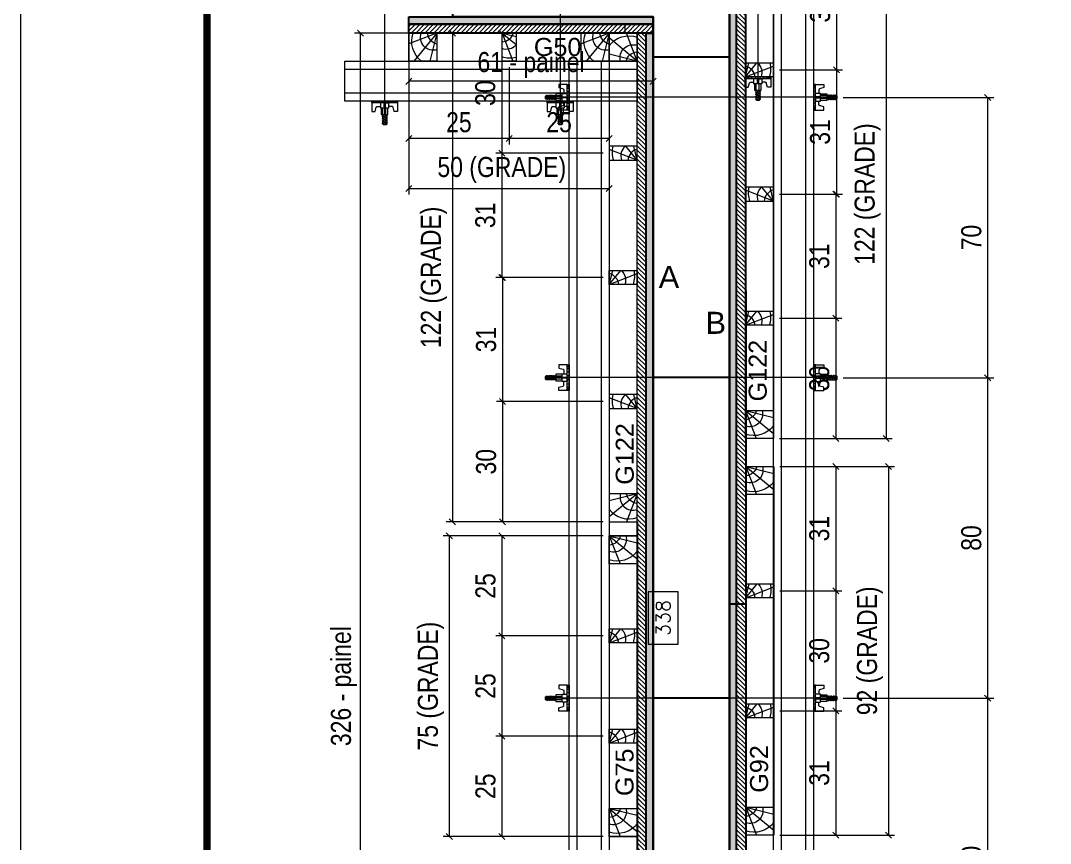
# Model space of a CAD drawing. Extents: x 28748 to 35002, y 14885 to 43501.
# Drawn here: x 31931.8 to 32346.4, y 40681.3 to 41012.5 of the extents above; entities that cross this region are included whole.
import ezdxf
from ezdxf.enums import TextEntityAlignment as Align

# ---------------------------------------------------------------- set-up
doc = ezdxf.new("R2010")
doc.units = 0
doc.linetypes.add('DASHED', pattern=[0.75, 0.5, -0.25])
for name, color, linetype, lineweight in [('CONCRETO', 251, 'Continuous', 25), ('Folhas', 255, 'Continuous', 9), ('Hachura', 251, 'Continuous', 9), ('Madeira', 126, 'Continuous', 18), ('Perfil Metálico', 224, 'Continuous', 18), ('Sarr 2.2x7', 40, 'Continuous', 9), ('SARRAFO DE PRESSAO', 251, 'DASHED', 9), ('Texto Seção', 7, 'Continuous', 15)]:
    doc.layers.add(name, color=color, linetype=linetype, lineweight=lineweight)
for name, color, linetype in [('COTA', 241, 'Continuous'), ('Painéis', 200, 'Continuous'), ('SARRAFO', 251, 'Continuous'), ('TEXTO_GERAL', 7, 'Continuous')]:
    doc.layers.add(name, color=color, linetype=linetype)
doc.layers.add('FELIPE', color=2, linetype='Continuous', lineweight=13, plot=False)
doc.styles.add('ARIAL', font='arial.ttf')
doc.styles.add('COTA TECNICA 2X', font='techl___.ttf', dxfattribs={"height": 10})
doc.styles.add('ROMANS', font='romans.shx')
doc.styles.add('SANSSERIF', font='sas_____.pfb')
doc.dimstyles.new('Cota Seção interna', dxfattribs={"dimtxt": 7, "dimasz": 6, "dimexe": 0.18, "dimexo": 2, "dimgap": -4, "dimtad": 3, "dimdec": 1, "dimlfac": 0.5, "dimzin": 12, "dimdsep": 46, "dimtxsty": 'ROMANS', "dimblk": 'ARCHTICK', "dimcen": 0.09, "dimse1": 1, "dimse2": 1, "dimsd1": 1, "dimsd2": 1, "dimclrd": 180, "dimclre": 5, "dimclrt": 1, "dimadec": 0, "dimazin": 3, "dimtfac": 1, "dimtdec": 1, "dimtofl": 0, "dimtmove": 0, "dimatfit": 3, "dimldrblk": 'ARCHTICK', "dimfxl": 1, "dimtolj": 1, "dimtzin": 0, "dimarcsym": 0})
doc.dimstyles.new('SECAO PILAR', dxfattribs={"dimtxt": 10, "dimasz": 3, "dimexe": 3, "dimexo": 3, "dimgap": 3, "dimtad": 1, "dimdec": 1, "dimlfac": 0.5, "dimzin": 12, "dimdsep": 46, "dimtxsty": 'COTA TECNICA 2X', "dimblk1": 'OBLIQUE', "dimblk2": 'OBLIQUE', "dimsah": 1, "dimcen": 0.9, "dimclrd": 256, "dimclre": 256, "dimclrt": 256, "dimadec": 1, "dimazin": 3, "dimtfac": 1, "dimtdec": 1, "dimtmove": 0, "dimatfit": 3, "dimfxl": 1, "dimtolj": 1, "dimtzin": 12, "dimarcsym": 0})
pattern_1 = [(315, (151470.5227, 21436.8342), (1.12253202, 1.12253202), [])]

# ---------------------------------------------------------------- blocks, each defined once
blk = doc.blocks.new('9999999999')
at = {"layer": 'Folhas'}
blk.add_lwpolyline([(98138.98, 34190.21), (99623.98, 34190.21), (99623.98, 35240.21), (98138.98, 35240.21)], close=True, dxfattribs=at)
at = {"layer": 'Folhas', "color": 30, "const_width": 3}
blk.add_lwpolyline([(98213.98, 34230.21), (99583.98, 34230.21), (99583.98, 35200.21), (98213.98, 35200.21)], close=True, dxfattribs=at)
blk = doc.blocks.new('*D52')
at = {"layer": 'COTA', "color": 180, "lineweight": -2, "transparency": 16777216}
for p, q in [((127488.43, 30466.79), (127473.43, 30466.79)), ((127473.43, 30466.79), (127473.43, 30440.79)), ((127488.43, 30440.79), (127488.43, 30466.79)), ((127473.43, 30440.79), (127488.43, 30440.79))]:
    blk.add_line(p, q, dxfattribs=at)
at = {"layer": 'Defpoints', "color": 0, "transparency": 16777216}
for p in [(127492.43, 30791.79), (127513.96, 30791.79), (127513.96, 30115.79)]:
    blk.add_point(p, dxfattribs=at)
at = {"layer": 'COTA', "color": 1, "transparency": 16777216, "insert": (127480.93, 30453.79), "char_height": 7, "attachment_point": 5, "rotation": 90, "style": 'ROMANS'}
blk.add_mtext('\\A1;338', dxfattribs=at)
blk = doc.blocks.new('_ArchTick')
at = {"color": 0, "linetype": 'ByBlock', "const_width": 0.15}
blk.add_lwpolyline([(-0.5, -0.5), (0.5, 0.5)], dxfattribs=at)
blk = doc.blocks.new('PONTALETE')
at = {"layer": 'Madeira'}
for q in [(2.71, 7), (7, 5.76), (7, 1.74)]:
    blk.add_line((0, 0), q, dxfattribs=at)
blk.add_lwpolyline([(0, 0), (7, 0), (7, 7), (0, 7)], close=True, dxfattribs=at)
for centre, radius, start, end in [((2.04, 0.06), 6.23, 37.2818, 109.0913), ((1.09, 0.9), 3.19, 343.603, 109.9847), ((-0.21, -0.78), 3.09, 14.6322, 86.0383)]:
    blk.add_arc(centre, radius, start, end, dxfattribs=at)
blk = doc.blocks.new('MEIO PONTALETE')
at = {"layer": 'Madeira'}
for q in [(2.71, 7), (3.5, 2.88), (3.5, 0.87)]:
    blk.add_line((0, 0), q, dxfattribs=at)
blk.add_lwpolyline([(0, 0), (3.5, 0), (3.5, 7), (0, 7)], close=True, dxfattribs=at)
for centre, radius, start, end in [((2.04, 0.06), 6.23, 76.4499, 109.0913), ((1.09, 0.9), 3.19, 40.9063, 109.9847), ((-0.21, -0.78), 3.09, 14.6322, 86.0383)]:
    blk.add_arc(centre, radius, start, end, dxfattribs=at)
blk = doc.blocks.new('_Oblique')
at = {"color": 0, "linetype": 'ByBlock', "lineweight": -2}
blk.add_line((-0.5, -0.5), (0.5, 0.5), dxfattribs=at)
blk = doc.blocks.new('*D58')
at = {"layer": 'COTA', "lineweight": -2, "transparency": 16777216}
for p, q in [((127450.96, 30494.79), (127397.37, 30494.79)), ((127400.37, 30494.79), (127400.37, 30444.82)), ((127450.96, 30444.82), (127397.37, 30444.82))]:
    blk.add_line(p, q, dxfattribs=at)
at = {"layer": 'Defpoints', "color": 0, "transparency": 16777216}
for p in [(127453.96, 30494.79), (127400.37, 30444.82), (127453.96, 30444.82)]:
    blk.add_point(p, dxfattribs=at)
at = {"layer": 'COTA', "lineweight": -2, "transparency": 16777216, "xscale": 3, "yscale": 3, "zscale": 3}
for p, rotation in [((127400.37, 30494.79), 90), ((127400.37, 30444.82), 270)]:
    blk.add_blockref('_Oblique', p, dxfattribs=dict(at, rotation=rotation))
at = {"layer": 'COTA', "transparency": 16777216, "insert": (127392.26, 30469.8), "char_height": 10, "attachment_point": 5, "rotation": 90, "style": 'COTA TECNICA 2X'}
blk.add_mtext('\\A1;25', dxfattribs=at)
blk = doc.blocks.new('*D59')
at = {"layer": 'COTA', "lineweight": -2, "transparency": 16777216}
for p, q in [((127450.96, 30444.82), (127397.37, 30444.82)), ((127400.37, 30444.82), (127400.37, 30394.86)), ((127450.96, 30394.86), (127397.37, 30394.86))]:
    blk.add_line(p, q, dxfattribs=at)
at = {"layer": 'Defpoints', "color": 0, "transparency": 16777216}
for p in [(127453.96, 30444.82), (127400.37, 30394.86), (127453.96, 30394.86)]:
    blk.add_point(p, dxfattribs=at)
at = {"layer": 'COTA', "lineweight": -2, "transparency": 16777216, "xscale": 3, "yscale": 3, "zscale": 3}
for p, rotation in [((127400.37, 30444.82), 90), ((127400.37, 30394.86), 270)]:
    blk.add_blockref('_Oblique', p, dxfattribs=dict(at, rotation=rotation))
at = {"layer": 'COTA', "transparency": 16777216, "insert": (127392.26, 30419.84), "char_height": 10, "attachment_point": 5, "rotation": 90, "style": 'COTA TECNICA 2X'}
blk.add_mtext('\\A1;25', dxfattribs=at)
blk = doc.blocks.new('*D60')
at = {"layer": 'COTA', "lineweight": -2, "transparency": 16777216}
for p, q in [((127450.96, 30394.86), (127397.37, 30394.86)), ((127400.37, 30394.86), (127400.37, 30344.79)), ((127450.96, 30344.79), (127397.37, 30344.79))]:
    blk.add_line(p, q, dxfattribs=at)
at = {"layer": 'Defpoints', "color": 0, "transparency": 16777216}
for p in [(127453.96, 30394.86), (127400.37, 30344.79), (127453.96, 30344.79)]:
    blk.add_point(p, dxfattribs=at)
at = {"layer": 'COTA', "lineweight": -2, "transparency": 16777216, "xscale": 3, "yscale": 3, "zscale": 3}
for p, rotation in [((127400.37, 30394.86), 90), ((127400.37, 30344.79), 270)]:
    blk.add_blockref('_Oblique', p, dxfattribs=dict(at, rotation=rotation))
at = {"layer": 'COTA', "transparency": 16777216, "insert": (127392.26, 30369.82), "char_height": 10, "attachment_point": 5, "rotation": 90, "style": 'COTA TECNICA 2X'}
blk.add_mtext('\\A1;25', dxfattribs=at)
blk = doc.blocks.new('*D61')
at = {"layer": 'COTA', "lineweight": -2, "transparency": 16777216}
for p, q in [((127450.96, 30494.79), (127371.17, 30494.79)), ((127374.17, 30494.79), (127374.17, 30344.79)), ((127450.96, 30344.79), (127371.17, 30344.79))]:
    blk.add_line(p, q, dxfattribs=at)
at = {"layer": 'Defpoints', "color": 0, "transparency": 16777216}
for p in [(127453.96, 30494.79), (127374.17, 30344.79), (127453.96, 30344.79)]:
    blk.add_point(p, dxfattribs=at)
at = {"layer": 'COTA', "lineweight": -2, "transparency": 16777216, "xscale": 3, "yscale": 3, "zscale": 3}
for p, rotation in [((127374.17, 30494.79), 90), ((127374.17, 30344.79), 270)]:
    blk.add_blockref('_Oblique', p, dxfattribs=dict(at, rotation=rotation))
at = {"layer": 'COTA', "transparency": 16777216, "insert": (127364.95, 30419.79), "char_height": 10, "attachment_point": 5, "rotation": 90, "style": 'COTA TECNICA 2X'}
blk.add_mtext('\\A1;75 (GRADE)', dxfattribs=at)
blk = doc.blocks.new('*D67')
at = {"layer": 'COTA', "lineweight": -2, "transparency": 16777216}
for p, q in [((127450.96, 30745.79), (127397.37, 30745.79)), ((127400.37, 30745.79), (127400.37, 30685.79)), ((127450.96, 30685.79), (127397.37, 30685.79))]:
    blk.add_line(p, q, dxfattribs=at)
at = {"layer": 'Defpoints', "color": 0, "transparency": 16777216}
for p in [(127453.96, 30745.79), (127400.37, 30685.79), (127453.96, 30685.79)]:
    blk.add_point(p, dxfattribs=at)
at = {"layer": 'COTA', "lineweight": -2, "transparency": 16777216, "xscale": 3, "yscale": 3, "zscale": 3}
for p, rotation in [((127400.37, 30745.79), 90), ((127400.37, 30685.79), 270)]:
    blk.add_blockref('_Oblique', p, dxfattribs=dict(at, rotation=rotation))
at = {"layer": 'COTA', "transparency": 16777216, "insert": (127392.15, 30715.79), "char_height": 10, "attachment_point": 5, "rotation": 90, "style": 'COTA TECNICA 2X'}
blk.add_mtext('\\A1;30', dxfattribs=at)
blk = doc.blocks.new('*D68')
at = {"layer": 'COTA', "linetype": 'ByBlock', "lineweight": -2, "transparency": 16777216}
for p, q in [((127450.96, 30685.79), (127397.37, 30685.79)), ((127400.37, 30685.79), (127400.37, 30623.79)), ((127450.96, 30623.79), (127397.37, 30623.79))]:
    blk.add_line(p, q, dxfattribs=at)
at = {"layer": 'Defpoints', "color": 0, "linetype": 'ByBlock', "transparency": 16777216}
for p in [(127453.96, 30685.79), (127400.37, 30623.79), (127453.96, 30623.79)]:
    blk.add_point(p, dxfattribs=at)
at = {"layer": 'COTA', "linetype": 'ByBlock', "lineweight": -2, "transparency": 16777216, "xscale": 3, "yscale": 3, "zscale": 3}
for p, rotation in [((127400.37, 30685.79), 90), ((127400.37, 30623.79), 270)]:
    blk.add_blockref('_Oblique', p, dxfattribs=dict(at, rotation=rotation))
at = {"layer": 'COTA', "linetype": 'ByBlock', "transparency": 16777216, "insert": (127392.15, 30654.79), "char_height": 10, "attachment_point": 5, "rotation": 90, "style": 'COTA TECNICA 2X'}
blk.add_mtext('\\A1;31', dxfattribs=at)
blk = doc.blocks.new('*D69')
at = {"layer": 'COTA', "linetype": 'ByBlock', "lineweight": -2, "transparency": 16777216}
for p, q in [((127450.96, 30623.79), (127397.77, 30623.79)), ((127400.77, 30623.79), (127400.77, 30561.79)), ((127450.96, 30561.79), (127397.77, 30561.79))]:
    blk.add_line(p, q, dxfattribs=at)
at = {"layer": 'Defpoints', "color": 0, "linetype": 'ByBlock', "transparency": 16777216}
for p in [(127453.96, 30623.79), (127400.77, 30561.79), (127453.96, 30561.79)]:
    blk.add_point(p, dxfattribs=at)
at = {"layer": 'COTA', "linetype": 'ByBlock', "lineweight": -2, "transparency": 16777216, "xscale": 3, "yscale": 3, "zscale": 3}
for p, rotation in [((127400.77, 30623.79), 90), ((127400.77, 30561.79), 270)]:
    blk.add_blockref('_Oblique', p, dxfattribs=dict(at, rotation=rotation))
at = {"layer": 'COTA', "linetype": 'ByBlock', "transparency": 16777216, "insert": (127392.55, 30592.79), "char_height": 10, "attachment_point": 5, "rotation": 90, "style": 'COTA TECNICA 2X'}
blk.add_mtext('\\A1;31', dxfattribs=at)
blk = doc.blocks.new('*D70')
at = {"layer": 'COTA', "linetype": 'ByBlock', "lineweight": -2, "transparency": 16777216}
for p, q in [((127450.96, 30561.79), (127397.77, 30561.79)), ((127400.77, 30561.79), (127400.77, 30501.79)), ((127450.96, 30501.79), (127397.77, 30501.79))]:
    blk.add_line(p, q, dxfattribs=at)
at = {"layer": 'Defpoints', "color": 0, "linetype": 'ByBlock', "transparency": 16777216}
for p in [(127453.96, 30561.79), (127400.77, 30501.79), (127453.96, 30501.79)]:
    blk.add_point(p, dxfattribs=at)
at = {"layer": 'COTA', "linetype": 'ByBlock', "lineweight": -2, "transparency": 16777216, "xscale": 3, "yscale": 3, "zscale": 3}
for p, rotation in [((127400.77, 30561.79), 90), ((127400.77, 30501.79), 270)]:
    blk.add_blockref('_Oblique', p, dxfattribs=dict(at, rotation=rotation))
at = {"layer": 'COTA', "linetype": 'ByBlock', "transparency": 16777216, "insert": (127392.55, 30531.79), "char_height": 10, "attachment_point": 5, "rotation": 90, "style": 'COTA TECNICA 2X'}
blk.add_mtext('\\A1;30', dxfattribs=at)
blk = doc.blocks.new('*D71')
at = {"layer": 'COTA', "lineweight": -2, "transparency": 16777216}
for p, q in [((127450.96, 30745.79), (127372.67, 30745.79)), ((127375.67, 30745.79), (127375.67, 30501.79)), ((127450.96, 30501.79), (127372.67, 30501.79))]:
    blk.add_line(p, q, dxfattribs=at)
at = {"layer": 'Defpoints', "color": 0, "transparency": 16777216}
for p in [(127453.96, 30745.79), (127375.67, 30501.79), (127453.96, 30501.79)]:
    blk.add_point(p, dxfattribs=at)
at = {"layer": 'COTA', "lineweight": -2, "transparency": 16777216, "xscale": 3, "yscale": 3, "zscale": 3}
for p, rotation in [((127375.67, 30745.79), 90), ((127375.67, 30501.79), 270)]:
    blk.add_blockref('_Oblique', p, dxfattribs=dict(at, rotation=rotation))
at = {"layer": 'COTA', "transparency": 16777216, "insert": (127366.45, 30623.79), "char_height": 10, "attachment_point": 5, "rotation": 90, "style": 'COTA TECNICA 2X'}
blk.add_mtext('\\A1;122 (GRADE)', dxfattribs=at)
blk = doc.blocks.new('*D77')
at = {"layer": 'COTA', "lineweight": -2, "transparency": 16777216}
for p, q in [((127538.96, 30787.39), (127570.47, 30787.39)), ((127567.47, 30787.39), (127567.47, 30727.39)), ((127538.96, 30727.39), (127570.47, 30727.39))]:
    blk.add_line(p, q, dxfattribs=at)
at = {"layer": 'Defpoints', "color": 0, "transparency": 16777216}
for p in [(127535.96, 30787.39), (127535.96, 30727.39), (127567.47, 30727.39)]:
    blk.add_point(p, dxfattribs=at)
at = {"layer": 'COTA', "lineweight": -2, "transparency": 16777216, "xscale": 3, "yscale": 3, "zscale": 3}
for p, rotation in [((127567.47, 30787.39), 90), ((127567.47, 30727.39), 270)]:
    blk.add_blockref('_Oblique', p, dxfattribs=dict(at, rotation=rotation))
at = {"layer": 'COTA', "transparency": 16777216, "insert": (127559.25, 30757.39), "char_height": 10, "attachment_point": 5, "rotation": 90, "style": 'COTA TECNICA 2X'}
blk.add_mtext('\\A1;30', dxfattribs=at)
blk = doc.blocks.new('*D78')
at = {"layer": 'COTA', "linetype": 'ByBlock', "lineweight": -2, "transparency": 16777216}
for p, q in [((127538.96, 30727.39), (127570.47, 30727.39)), ((127567.47, 30727.39), (127567.47, 30665.39)), ((127538.96, 30665.39), (127570.47, 30665.39))]:
    blk.add_line(p, q, dxfattribs=at)
at = {"layer": 'Defpoints', "color": 0, "linetype": 'ByBlock', "transparency": 16777216}
for p in [(127535.96, 30727.39), (127535.96, 30665.39), (127567.47, 30665.39)]:
    blk.add_point(p, dxfattribs=at)
at = {"layer": 'COTA', "linetype": 'ByBlock', "lineweight": -2, "transparency": 16777216, "xscale": 3, "yscale": 3, "zscale": 3}
for p, rotation in [((127567.47, 30727.39), 90), ((127567.47, 30665.39), 270)]:
    blk.add_blockref('_Oblique', p, dxfattribs=dict(at, rotation=rotation))
at = {"layer": 'COTA', "linetype": 'ByBlock', "transparency": 16777216, "insert": (127559.25, 30696.39), "char_height": 10, "attachment_point": 5, "rotation": 90, "style": 'COTA TECNICA 2X'}
blk.add_mtext('\\A1;31', dxfattribs=at)
blk = doc.blocks.new('*D79')
at = {"layer": 'COTA', "linetype": 'ByBlock', "lineweight": -2, "transparency": 16777216}
for p, q in [((127538.96, 30665.39), (127570.07, 30665.39)), ((127567.07, 30665.39), (127567.07, 30603.39)), ((127538.96, 30603.39), (127570.07, 30603.39))]:
    blk.add_line(p, q, dxfattribs=at)
at = {"layer": 'Defpoints', "color": 0, "linetype": 'ByBlock', "transparency": 16777216}
for p in [(127535.96, 30665.39), (127535.96, 30603.39), (127567.07, 30603.39)]:
    blk.add_point(p, dxfattribs=at)
at = {"layer": 'COTA', "linetype": 'ByBlock', "lineweight": -2, "transparency": 16777216, "xscale": 3, "yscale": 3, "zscale": 3}
for p, rotation in [((127567.07, 30665.39), 90), ((127567.07, 30603.39), 270)]:
    blk.add_blockref('_Oblique', p, dxfattribs=dict(at, rotation=rotation))
at = {"layer": 'COTA', "linetype": 'ByBlock', "transparency": 16777216, "insert": (127558.85, 30634.39), "char_height": 10, "attachment_point": 5, "rotation": 90, "style": 'COTA TECNICA 2X'}
blk.add_mtext('\\A1;31', dxfattribs=at)
blk = doc.blocks.new('*D80')
at = {"layer": 'COTA', "linetype": 'ByBlock', "lineweight": -2, "transparency": 16777216}
for p, q in [((127538.96, 30603.39), (127570.07, 30603.39)), ((127567.07, 30603.39), (127567.07, 30543.39)), ((127538.96, 30543.39), (127570.07, 30543.39))]:
    blk.add_line(p, q, dxfattribs=at)
at = {"layer": 'Defpoints', "color": 0, "linetype": 'ByBlock', "transparency": 16777216}
for p in [(127535.96, 30603.39), (127535.96, 30543.39), (127567.07, 30543.39)]:
    blk.add_point(p, dxfattribs=at)
at = {"layer": 'COTA', "linetype": 'ByBlock', "lineweight": -2, "transparency": 16777216, "xscale": 3, "yscale": 3, "zscale": 3}
for p, rotation in [((127567.07, 30603.39), 90), ((127567.07, 30543.39), 270)]:
    blk.add_blockref('_Oblique', p, dxfattribs=dict(at, rotation=rotation))
at = {"layer": 'COTA', "linetype": 'ByBlock', "transparency": 16777216, "insert": (127558.85, 30573.39), "char_height": 10, "attachment_point": 5, "rotation": 90, "style": 'COTA TECNICA 2X'}
blk.add_mtext('\\A1;30', dxfattribs=at)
blk = doc.blocks.new('*D81')
at = {"layer": 'COTA', "lineweight": -2, "transparency": 16777216}
for p, q in [((127538.96, 30787.39), (127595.17, 30787.39)), ((127592.17, 30787.39), (127592.17, 30543.39)), ((127538.96, 30543.39), (127595.17, 30543.39))]:
    blk.add_line(p, q, dxfattribs=at)
at = {"layer": 'Defpoints', "color": 0, "transparency": 16777216}
for p in [(127535.96, 30787.39), (127535.96, 30543.39), (127592.17, 30543.39)]:
    blk.add_point(p, dxfattribs=at)
at = {"layer": 'COTA', "lineweight": -2, "transparency": 16777216, "xscale": 3, "yscale": 3, "zscale": 3}
for p, rotation in [((127592.17, 30787.39), 90), ((127592.17, 30543.39), 270)]:
    blk.add_blockref('_Oblique', p, dxfattribs=dict(at, rotation=rotation))
at = {"layer": 'COTA', "transparency": 16777216, "insert": (127582.95, 30665.39), "char_height": 10, "attachment_point": 5, "rotation": 90, "style": 'COTA TECNICA 2X'}
blk.add_mtext('\\A1;122 (GRADE)', dxfattribs=at)
blk = doc.blocks.new('*D99')
at = {"layer": 'COTA', "linetype": 'ByBlock', "lineweight": -2, "transparency": 16777216}
for p, q in [((127539.1, 30529.41), (127570.07, 30529.41)), ((127567.07, 30529.41), (127567.07, 30467.41)), ((127539.1, 30467.41), (127570.07, 30467.41))]:
    blk.add_line(p, q, dxfattribs=at)
at = {"layer": 'Defpoints', "color": 0, "linetype": 'ByBlock', "transparency": 16777216}
for p in [(127536.1, 30529.41), (127536.1, 30467.41), (127567.07, 30467.41)]:
    blk.add_point(p, dxfattribs=at)
at = {"layer": 'COTA', "linetype": 'ByBlock', "lineweight": -2, "transparency": 16777216, "xscale": 3, "yscale": 3, "zscale": 3}
for p, rotation in [((127567.07, 30529.41), 90), ((127567.07, 30467.41), 270)]:
    blk.add_blockref('_Oblique', p, dxfattribs=dict(at, rotation=rotation))
at = {"layer": 'COTA', "linetype": 'ByBlock', "transparency": 16777216, "insert": (127558.85, 30498.41), "char_height": 10, "attachment_point": 5, "rotation": 90, "style": 'COTA TECNICA 2X'}
blk.add_mtext('\\A1;31', dxfattribs=at)
blk = doc.blocks.new('*D82')
at = {"layer": 'COTA', "linetype": 'ByBlock', "lineweight": -2, "transparency": 16777216}
for p, q in [((127539.1, 30467.41), (127570.07, 30467.41)), ((127567.07, 30467.41), (127567.07, 30407.41)), ((127539.1, 30407.41), (127570.07, 30407.41))]:
    blk.add_line(p, q, dxfattribs=at)
at = {"layer": 'Defpoints', "color": 0, "linetype": 'ByBlock', "transparency": 16777216}
for p in [(127536.1, 30467.41), (127536.1, 30407.41), (127567.07, 30407.41)]:
    blk.add_point(p, dxfattribs=at)
at = {"layer": 'COTA', "linetype": 'ByBlock', "lineweight": -2, "transparency": 16777216, "xscale": 3, "yscale": 3, "zscale": 3}
for p, rotation in [((127567.07, 30467.41), 90), ((127567.07, 30407.41), 270)]:
    blk.add_blockref('_Oblique', p, dxfattribs=dict(at, rotation=rotation))
at = {"layer": 'COTA', "linetype": 'ByBlock', "transparency": 16777216, "insert": (127558.85, 30437.41), "char_height": 10, "attachment_point": 5, "rotation": 90, "style": 'COTA TECNICA 2X'}
blk.add_mtext('\\A1;30', dxfattribs=at)
blk = doc.blocks.new('*D101')
at = {"layer": 'COTA', "linetype": 'ByBlock', "lineweight": -2, "transparency": 16777216}
for p, q in [((127539.1, 30407.41), (127570.07, 30407.41)), ((127567.07, 30407.41), (127567.07, 30345.41)), ((127539.1, 30345.41), (127570.07, 30345.41))]:
    blk.add_line(p, q, dxfattribs=at)
at = {"layer": 'Defpoints', "color": 0, "linetype": 'ByBlock', "transparency": 16777216}
for p in [(127536.1, 30407.41), (127536.1, 30345.41), (127567.07, 30345.41)]:
    blk.add_point(p, dxfattribs=at)
at = {"layer": 'COTA', "linetype": 'ByBlock', "lineweight": -2, "transparency": 16777216, "xscale": 3, "yscale": 3, "zscale": 3}
for p, rotation in [((127567.07, 30407.41), 90), ((127567.07, 30345.41), 270)]:
    blk.add_blockref('_Oblique', p, dxfattribs=dict(at, rotation=rotation))
at = {"layer": 'COTA', "linetype": 'ByBlock', "transparency": 16777216, "insert": (127558.85, 30376.41), "char_height": 10, "attachment_point": 5, "rotation": 90, "style": 'COTA TECNICA 2X'}
blk.add_mtext('\\A1;31', dxfattribs=at)
blk = doc.blocks.new('*D100')
at = {"layer": 'COTA', "lineweight": -2, "transparency": 16777216}
for p, q in [((127539.1, 30529.41), (127596.36, 30529.41)), ((127593.36, 30529.41), (127593.36, 30345.41)), ((127539.1, 30345.41), (127596.36, 30345.41))]:
    blk.add_line(p, q, dxfattribs=at)
at = {"layer": 'Defpoints', "color": 0, "transparency": 16777216}
for p in [(127536.1, 30529.41), (127536.1, 30345.41), (127593.36, 30345.41)]:
    blk.add_point(p, dxfattribs=at)
at = {"layer": 'COTA', "lineweight": -2, "transparency": 16777216, "xscale": 3, "yscale": 3, "zscale": 3}
for p, rotation in [((127593.36, 30529.41), 90), ((127593.36, 30345.41), 270)]:
    blk.add_blockref('_Oblique', p, dxfattribs=dict(at, rotation=rotation))
at = {"layer": 'COTA', "transparency": 16777216, "insert": (127584.14, 30437.41), "char_height": 10, "attachment_point": 5, "rotation": 90, "style": 'COTA TECNICA 2X'}
blk.add_mtext('\\A1;92 (GRADE)', dxfattribs=at)
blk = doc.blocks.new('*D83')
at = {"layer": 'COTA', "lineweight": -2, "transparency": 16777216}
for p, q in [((127353.96, 30728.79), (127353.96, 30665.19)), ((127453.96, 30728.79), (127453.96, 30665.19)), ((127353.96, 30668.19), (127453.96, 30668.19))]:
    blk.add_line(p, q, dxfattribs=at)
at = {"layer": 'Defpoints', "color": 0, "transparency": 16777216}
for p in [(127353.96, 30731.79), (127453.96, 30731.79), (127453.96, 30668.19)]:
    blk.add_point(p, dxfattribs=at)
at = {"layer": 'COTA', "lineweight": -2, "transparency": 16777216, "xscale": 3, "yscale": 3, "zscale": 3, "rotation": 180}
blk.add_blockref('_Oblique', (127353.96, 30668.19), dxfattribs=at)
at = {"layer": 'COTA', "lineweight": -2, "transparency": 16777216, "xscale": 3, "yscale": 3, "zscale": 3}
blk.add_blockref('_Oblique', (127453.96, 30668.19), dxfattribs=at)
at = {"layer": 'COTA', "transparency": 16777216, "insert": (127400.37, 30677.41), "char_height": 10, "attachment_point": 5, "style": 'COTA TECNICA 2X'}
blk.add_mtext('\\A1;50 (GRADE)', dxfattribs=at)
blk = doc.blocks.new('*D84')
at = {"layer": 'COTA', "lineweight": -2, "transparency": 16777216}
for p, q in [((127403.96, 30728.79), (127403.96, 30690.1)), ((127453.96, 30728.79), (127453.96, 30690.1)), ((127453.96, 30693.1), (127403.96, 30693.1))]:
    blk.add_line(p, q, dxfattribs=at)
at = {"layer": 'Defpoints', "color": 0, "transparency": 16777216}
for p in [(127403.96, 30731.79), (127453.96, 30731.79), (127403.96, 30693.1)]:
    blk.add_point(p, dxfattribs=at)
at = {"layer": 'COTA', "lineweight": -2, "transparency": 16777216, "xscale": 3, "yscale": 3, "zscale": 3, "rotation": 180}
blk.add_blockref('_Oblique', (127403.96, 30693.1), dxfattribs=at)
at = {"layer": 'COTA', "lineweight": -2, "transparency": 16777216, "xscale": 3, "yscale": 3, "zscale": 3}
blk.add_blockref('_Oblique', (127453.96, 30693.1), dxfattribs=at)
at = {"layer": 'COTA', "transparency": 16777216, "insert": (127428.96, 30701.21), "char_height": 10, "attachment_point": 5, "style": 'COTA TECNICA 2X'}
blk.add_mtext('\\A1;25', dxfattribs=at)
blk = doc.blocks.new('*D85')
at = {"layer": 'COTA', "lineweight": -2, "transparency": 16777216}
for p, q in [((127353.96, 30728.79), (127353.96, 30690.1)), ((127403.96, 30728.79), (127403.96, 30690.1)), ((127403.96, 30693.1), (127353.96, 30693.1))]:
    blk.add_line(p, q, dxfattribs=at)
at = {"layer": 'Defpoints', "color": 0, "transparency": 16777216}
for p in [(127353.96, 30731.79), (127403.96, 30731.79), (127353.96, 30693.1)]:
    blk.add_point(p, dxfattribs=at)
at = {"layer": 'COTA', "lineweight": -2, "transparency": 16777216, "xscale": 3, "yscale": 3, "zscale": 3, "rotation": 180}
blk.add_blockref('_Oblique', (127353.96, 30693.1), dxfattribs=at)
at = {"layer": 'COTA', "lineweight": -2, "transparency": 16777216, "xscale": 3, "yscale": 3, "zscale": 3}
blk.add_blockref('_Oblique', (127403.96, 30693.1), dxfattribs=at)
at = {"layer": 'COTA', "transparency": 16777216, "insert": (127378.96, 30701.21), "char_height": 10, "attachment_point": 5, "style": 'COTA TECNICA 2X'}
blk.add_mtext('\\A1;25', dxfattribs=at)
blk = doc.blocks.new('C')
at = {"layer": 'Hachura', "color": 0}
for p, q in [((0, 3.22), (0, -3.22)), ((0.45, 3.22), (0, 3.22)), ((0.46, 3.16), (0, 3.16)), ((0.46, 3.05), (0, 3.05)), ((0.46, 2.88), (0, 2.88)), ((0, 2.75), (0, -1.16)), ((0.46, 2.65), (0, 2.65)), ((0.45, -3.23), (0.45, 3.22)), ((0.45, 3.22), (2.58, 3.22)), ((2.58, 3.22), (2.58, 2.39)), ((0.46, 2.23), (0, 2.23)), ((0.46, 1.51), (0, 1.51)), ((0.39, 0.49), (0.17, 0.49)), ((1.74, 0.97), (0.45, 0.97)), ((1.45, 0.1), (0.45, 0.1)), ((1.35, 1.94), (1.35, 0.96)), ((2.58, 2.39), (1.47, 2.09)), ((1.74, -0.97), (1.74, 0.97)), ((1.74, 0.97), (1.74, 0.84)), ((1.74, 0.97), (1.74, 0.84)), ((1.74, 0.84), (3.35, 0.84)), ((3.35, 0.45), (1.74, 0.45)), ((3.32, 0.84), (3.32, -0.84)), ((3.35, 0.84), (3.35, -0.84)), ((3.68, 0.45), (3.35, 0.45)), ((3.84, -0.52), (3.35, 0.45)), ((3.35, 0.06), (3.67, -0.57)), ((3.68, 0.45), (4.16, -0.52)), ((3.72, 0.5), (4.25, -0.57)), ((4.37, -0.55), (3.83, 0.53)), ((4.15, 0.45), (3.93, 0.45)), ((4.42, -0.52), (3.93, 0.45)), ((4.15, 0.45), (4.26, 0.45)), ((4.26, 0.45), (4.74, -0.52)), ((4.3, 0.5), (4.83, -0.57)), ((4.95, -0.55), (4.41, 0.53)), ((4.51, 0.45), (4.84, 0.45)), ((5, -0.52), (4.51, 0.45)), ((4.84, 0.45), (5.32, -0.52)), ((4.88, 0.5), (5.41, -0.57)), ((5.53, -0.55), (4.99, 0.53)), ((5.58, -0.52), (5.09, 0.45)), ((5.42, 0.45), (5.09, 0.45)), ((5.58, -0.52), (5.09, 0.45)), ((5.42, 0.45), (5.74, -0.19)), ((5.46, 0.5), (5.74, -0.07)), ((5.74, 0.19), (5.57, 0.53)), ((5.74, 0.32), (5.68, 0.45)), ((5.68, 0.45), (5.74, 0.45)), ((5.74, 0.45), (5.9, 0.29)), ((5.74, 0.45), (5.74, -0.52)), ((5.9, -0.36), (5.9, 0.29)), ((0.45, 0), (0, 0)), ((0.46, -1.52), (0, -1.52)), ((0.46, -2.23), (0, -2.23)), ((0.08, -0.48), (0.29, -0.48)), ((0.29, -0.48), (0.4, -0.48)), ((0.45, 0), (0.45, -0.97)), ((0.45, -0.16), (1.45, -0.16)), ((0.45, -0.65), (0.45, -0.32)), ((0.45, -3.23), (0.45, -0.65)), ((0.45, -0.97), (1.74, -0.97)), ((1.35, -1.94), (1.35, -0.97)), ((2.58, -2.39), (1.47, -2.1)), ((3.35, -0.32), (1.74, -0.32)), ((3.35, -0.84), (1.74, -0.84)), ((2.58, -3.23), (2.58, -2.39)), ((3.35, -0.07), (3.58, -0.52)), ((3.35, -0.52), (3.58, -0.52)), ((3.84, -0.52), (4.16, -0.52)), ((4.42, -0.52), (4.74, -0.52)), ((4.63, -0.52), (4.74, -0.52)), ((5, -0.52), (5.32, -0.52)), ((5.58, -0.52), (5.74, -0.52)), ((5.74, -0.52), (5.9, -0.36)), ((5.74, -0.52), (5.74, -0.52)), ((0.46, -2.65), (0, -2.65)), ((0.46, -2.88), (0, -2.88)), ((0.46, -3.05), (0, -3.05)), ((0.46, -3.16), (0, -3.16)), ((0, -3.22), (2.57, -3.22))]:
    blk.add_line(p, q, dxfattribs=at)
for centre, radius, start, end in [((1.52, 1.94), 0.161, 104.7436, 180), ((1.44, -0.03), 0.129, 272.695, 87.305), ((3.81, 0.39), 0.143, 25.5688, 154.4312), ((4.39, 0.39), 0.143, 25.5688, 154.4312), ((4.97, 0.39), 0.143, 25.5688, 154.4312), ((5.55, 0.39), 0.143, 25.5688, 154.4312), ((0.17, -0.37), 0.174, 221.744, 317.8592), ((1.52, -1.94), 0.161, 180, 255.2564), ((3.71, -0.4), 0.174, 222.1408, 318.256), ((4.29, -0.4), 0.174, 222.1408, 318.256), ((4.87, -0.4), 0.174, 222.1408, 318.256), ((5.45, -0.4), 0.174, 222.1408, 318.256), ((5.61, -0.4), 0.174, 317.8592, 318.256)]:
    blk.add_arc(centre, radius, start, end, dxfattribs=at)
blk = doc.blocks.new('*D87')
at = {"layer": 'COTA', "lineweight": -2, "transparency": 16777216}
for p, q in [((127570.76, 30413.72), (127645.86, 30413.72)), ((127642.86, 30253.72), (127642.86, 30413.72)), ((127570.76, 30253.72), (127645.86, 30253.72))]:
    blk.add_line(p, q, dxfattribs=at)
at = {"layer": 'Defpoints', "color": 0, "transparency": 16777216}
for p in [(127567.76, 30413.72), (127642.86, 30413.72), (127567.76, 30253.72)]:
    blk.add_point(p, dxfattribs=at)
at = {"layer": 'COTA', "lineweight": -2, "transparency": 16777216, "xscale": 3, "yscale": 3, "zscale": 3}
for p, rotation in [((127642.86, 30413.72), 90), ((127642.86, 30253.72), 270)]:
    blk.add_blockref('_Oblique', p, dxfattribs=dict(at, rotation=rotation))
at = {"layer": 'COTA', "transparency": 16777216, "insert": (127634.73, 30333.72), "char_height": 10, "attachment_point": 5, "rotation": 90, "style": 'COTA TECNICA 2X'}
blk.add_mtext('\\A1;80', dxfattribs=at)
blk = doc.blocks.new('*D88')
at = {"layer": 'COTA', "lineweight": -2, "transparency": 16777216}
for p, q in [((127570.76, 30573.72), (127645.86, 30573.72)), ((127642.86, 30413.72), (127642.86, 30573.72)), ((127570.76, 30413.72), (127645.86, 30413.72))]:
    blk.add_line(p, q, dxfattribs=at)
at = {"layer": 'Defpoints', "color": 0, "transparency": 16777216}
for p in [(127567.76, 30573.72), (127642.86, 30573.72), (127567.76, 30413.72)]:
    blk.add_point(p, dxfattribs=at)
at = {"layer": 'COTA', "lineweight": -2, "transparency": 16777216, "xscale": 3, "yscale": 3, "zscale": 3}
for p, rotation in [((127642.86, 30573.72), 90), ((127642.86, 30413.72), 270)]:
    blk.add_blockref('_Oblique', p, dxfattribs=dict(at, rotation=rotation))
at = {"layer": 'COTA', "transparency": 16777216, "insert": (127634.73, 30493.72), "char_height": 10, "attachment_point": 5, "rotation": 90, "style": 'COTA TECNICA 2X'}
blk.add_mtext('\\A1;80', dxfattribs=at)
blk = doc.blocks.new('*D89')
at = {"layer": 'COTA', "lineweight": -2, "transparency": 16777216}
for p, q in [((127570.76, 30713.66), (127645.86, 30713.66)), ((127642.86, 30573.72), (127642.86, 30713.66)), ((127570.76, 30573.72), (127645.86, 30573.72))]:
    blk.add_line(p, q, dxfattribs=at)
at = {"layer": 'Defpoints', "color": 0, "transparency": 16777216}
for p in [(127567.76, 30713.66), (127642.86, 30713.66), (127567.76, 30573.72)]:
    blk.add_point(p, dxfattribs=at)
at = {"layer": 'COTA', "lineweight": -2, "transparency": 16777216, "xscale": 3, "yscale": 3, "zscale": 3}
for p, rotation in [((127642.86, 30713.66), 90), ((127642.86, 30573.72), 270)]:
    blk.add_blockref('_Oblique', p, dxfattribs=dict(at, rotation=rotation))
at = {"layer": 'COTA', "transparency": 16777216, "insert": (127634.75, 30643.69), "char_height": 10, "attachment_point": 5, "rotation": 90, "style": 'COTA TECNICA 2X'}
blk.add_mtext('\\A1;70', dxfattribs=at)
blk = doc.blocks.new('*D91')
at = {"layer": 'COTA', "lineweight": -2, "transparency": 16777216}
for p, q in [((127464.96, 30745.79), (127326.81, 30745.79)), ((127329.81, 30093.79), (127329.81, 30745.79)), ((127464.96, 30093.79), (127326.81, 30093.79))]:
    blk.add_line(p, q, dxfattribs=at)
at = {"layer": 'Defpoints', "color": 0, "transparency": 16777216}
for p in [(127329.81, 30745.79), (127467.96, 30745.79), (127467.96, 30093.79)]:
    blk.add_point(p, dxfattribs=at)
at = {"layer": 'COTA', "lineweight": -2, "transparency": 16777216, "xscale": 3, "yscale": 3, "zscale": 3}
for p, rotation in [((127329.81, 30745.79), 90), ((127329.81, 30093.79), 270)]:
    blk.add_blockref('_Oblique', p, dxfattribs=dict(at, rotation=rotation))
at = {"layer": 'COTA', "transparency": 16777216, "insert": (127321.59, 30419.79), "char_height": 10, "attachment_point": 5, "rotation": 90, "style": 'COTA TECNICA 2X'}
blk.add_mtext('\\A1;326 - painel', dxfattribs=at)
blk = doc.blocks.new('*D92')
at = {"layer": 'COTA', "lineweight": -2, "transparency": 16777216}
for p, q in [((127353.96, 30750.79), (127353.96, 30718.67)), ((127475.96, 30750.79), (127475.96, 30718.67)), ((127475.96, 30721.67), (127353.96, 30721.67))]:
    blk.add_line(p, q, dxfattribs=at)
at = {"layer": 'Defpoints', "color": 0, "transparency": 16777216}
for p in [(127353.96, 30753.79), (127475.96, 30753.79), (127353.96, 30721.67)]:
    blk.add_point(p, dxfattribs=at)
at = {"layer": 'COTA', "lineweight": -2, "transparency": 16777216, "xscale": 3, "yscale": 3, "zscale": 3, "rotation": 180}
blk.add_blockref('_Oblique', (127353.96, 30721.67), dxfattribs=at)
at = {"layer": 'COTA', "lineweight": -2, "transparency": 16777216, "xscale": 3, "yscale": 3, "zscale": 3}
blk.add_blockref('_Oblique', (127475.96, 30721.67), dxfattribs=at)
at = {"layer": 'COTA', "transparency": 16777216, "insert": (127414.96, 30729.78), "char_height": 10, "attachment_point": 5, "style": 'COTA TECNICA 2X'}
blk.add_mtext('\\A1;61 - painel', dxfattribs=at)
blk = doc.blocks.new('SECAO 2')
at = {"layer": 'Hachura'}
h = blk.add_hatch(color=256, dxfattribs=at)
h.dxf.hatch_style = 1
h.paths.add_polyline_path([(127513.96, 30791.79), (127513.96, 30093.79), (127517.56, 30093.79), (127517.56, 30791.79)])
h = blk.add_hatch(dxfattribs=at)
h.set_pattern_fill('ANSI31', color=256, scale=0.5, angle=270, style=0)
h.set_pattern_definition(pattern_1)
h.paths.add_polyline_path([(127517.56, 30791.79), (127521.96, 30791.79), (127521.96, 30093.79), (127517.56, 30093.79)])
h = blk.add_hatch(color=256, dxfattribs=at)
h.dxf.hatch_style = 1
h.paths.add_polyline_path([(127353.96, 30753.79), (127475.96, 30753.79), (127475.96, 30750.19), (127353.96, 30750.19)])
h = blk.add_hatch(dxfattribs=at)
h.set_pattern_fill('ANSI31', color=256, scale=0.5, angle=360, style=0)
h.set_pattern_definition([(45, (137774.6664, 53641.5942), (-1.12253202, 1.12253202), [])])
h.paths.add_polyline_path([(127353.96, 30750.19), (127353.96, 30745.79), (127475.96, 30745.79), (127475.96, 30750.19)])
h = blk.add_hatch(dxfattribs=at)
h.set_pattern_fill('ANSI31', color=256, scale=0.5, angle=270, style=0)
h.set_pattern_definition(pattern_1)
h.paths.add_polyline_path([(127472.36, 30745.79), (127467.96, 30745.79), (127467.96, 30093.79), (127472.36, 30093.79)])
h = blk.add_hatch(color=256, dxfattribs=at)
h.dxf.hatch_style = 1
h.paths.add_polyline_path([(127475.96, 30745.79), (127475.96, 30093.79), (127472.36, 30093.79), (127472.36, 30745.79)])
at = {"layer": 'CONCRETO', "color": 2}
blk.add_lwpolyline([(127513.96, 30115.79), (127475.96, 30115.79), (127475.96, 30753.79), (127375.96, 30753.79), (127375.96, 30791.79), (127513.96, 30791.79)], close=True, dxfattribs=at)
at = {"layer": 'FELIPE'}
blk.add_line((127472.36, 30720.86), (127472.36, 30717.3), dxfattribs=at)
at = {"layer": 'Hachura'}
for p, q in [((127528.16, 30856.69), (127528.17, 30723.89)), ((127341.87, 30844.59), (127341.88, 30704.79)), ((127429.49, 30844.59), (127429.5, 30704.79)), ((127566.76, 30713.73), (127426.96, 30713.72)), ((127566.76, 30573.79), (127426.96, 30573.78)), ((127566.76, 30413.79), (127426.96, 30413.78))]:
    blk.add_line(p, q, dxfattribs=at)
at = {"layer": 'Madeira'}
for points in [[(127535.96, 30543.39), (127521.96, 30543.39), (127521.96, 30787.39), (127535.96, 30787.39)], [(127453.96, 30731.79), (127453.96, 30745.79), (127353.96, 30745.79), (127353.96, 30731.79)], [(127453.96, 30501.79), (127467.96, 30501.79), (127467.96, 30745.79), (127453.96, 30745.79)], [(127536.1, 30345.41), (127522.1, 30345.41), (127522.1, 30529.41), (127536.1, 30529.41)], [(127467.96, 30494.79), (127453.96, 30494.79), (127453.96, 30344.79), (127467.96, 30344.79)]]:
    blk.add_lwpolyline(points, close=True, dxfattribs=at)
at = {"layer": 'Painéis', "linetype": 'ByBlock'}
for p, q in [((127513.96, 30733.79), (127475.96, 30733.79)), ((127513.96, 30573.79), (127475.96, 30573.79)), ((127522.1, 30543.39), (127522.1, 30337.79)), ((127467.96, 30501.79), (127467.96, 30337.79)), ((127513.96, 30413.79), (127475.96, 30413.79))]:
    blk.add_line(p, q, dxfattribs=at)
at = {"layer": 'Painéis'}
blk.add_line((127513.96, 30460.79), (127522.36, 30460.79), dxfattribs=at)
for points in [[(127513.96, 30791.79), (127521.96, 30791.79), (127522.36, 30093.79), (127513.96, 30093.79)], [(127513.96, 30791.79), (127513.96, 30093.79), (127517.56, 30093.79), (127517.56, 30791.79)], [(127353.96, 30753.79), (127475.96, 30753.79), (127475.96, 30750.19), (127353.96, 30750.19)], [(127475.96, 30745.79), (127475.96, 30093.79), (127472.36, 30093.79), (127472.36, 30745.79)]]:
    blk.add_lwpolyline(points, close=True, dxfattribs=at)
at = {"layer": 'Perfil Metálico'}
for points in [[(127535.96, 30839.69), (127555.96, 30839.69), (127555.96, 30069.42), (127535.96, 30069.42)], [(127551.96, 30069.42), (127539.96, 30069.42), (127539.96, 30839.69), (127551.96, 30839.69)], [(127322.02, 30711.79), (127322.02, 30731.79), (127467.96, 30731.79), (127467.96, 30711.79)], [(127433.96, 30731.79), (127453.96, 30731.79), (127453.96, 30069.42), (127433.96, 30069.42)], [(127449.96, 30069.42), (127437.96, 30069.42), (127437.96, 30731.79), (127449.96, 30731.79)], [(127467.96, 30727.79), (127467.96, 30715.79), (127322.02, 30715.79), (127322.02, 30727.79)]]:
    blk.add_lwpolyline(points, close=True, dxfattribs=at)
at = {"layer": 'Sarr 2.2x7'}
blk.add_line((127461.96, 30745.79), (127461.96, 30750.19), dxfattribs=at)
for points in [[(127475.96, 30745.79), (127475.96, 30750.19), (127353.96, 30750.19), (127353.96, 30745.79)], [(127472.36, 30745.79), (127472.36, 30093.79), (127467.96, 30093.79), (127467.96, 30745.79)]]:
    blk.add_lwpolyline(points, close=True, dxfattribs=at)
at = {"layer": 'SARRAFO'}
blk.add_lwpolyline([(127475.96, 30745.79), (127353.96, 30745.79), (127353.96, 30750.19), (127475.96, 30750.19)], close=True, dxfattribs=at)
at = {"layer": 'Hachura', "linetype": 'Continuous', "xscale": -2, "yscale": 2, "zscale": 2, "rotation": 90}
for p in [(127528.16, 30723.89), (127341.87, 30711.79), (127429.49, 30711.79)]:
    blk.add_blockref('C', p, dxfattribs=at)
at = {"layer": 'Hachura', "linetype": 'Continuous', "yscale": 2, "zscale": 2}
for p, xscale in [((127433.96, 30713.73), -2), ((127555.96, 30713.73), 2), ((127433.96, 30573.79), -2), ((127555.96, 30573.79), 2), ((127433.96, 30413.79), -2), ((127555.96, 30413.79), 2)]:
    blk.add_blockref('C', p, dxfattribs=dict(at, xscale=xscale))
at = {"layer": 'Madeira'}
for name, p, xscale, yscale, zscale, rotation in [('PONTALETE', (127367.96, 30745.79), -2, 2, 2, 90), ('MEIO PONTALETE', (127400.46, 30745.79), -1.999999997962732, 1.999999997962732, 1.999999997962732, 180), ('PONTALETE', (127453.96, 30745.79), -2, 2, 2, 90), ('MEIO PONTALETE', (127521.96, 30723.89), -1.999999997962732, 1.999999997962732, 1.999999997962732, 270), ('MEIO PONTALETE', (127467.96, 30682.29), 1.999999997962732, 1.999999997962732, 1.999999997962732, 90.00000000000001), ('MEIO PONTALETE', (127535.96, 30661.89), 1.999999997962732, 1.999999997962732, 1.999999997962732, 90.00000000000001), ('MEIO PONTALETE', (127453.96, 30620.29), -1.999999997962732, 1.999999997962732, 1.999999997962732, 270), ('MEIO PONTALETE', (127521.96, 30599.89), -1.999999997962732, 1.999999997962732, 1.999999997962732, 270), ('MEIO PONTALETE', (127467.96, 30558.29), 1.999999997962732, 1.999999997962732, 1.999999997962732, 90.00000000000001), ('PONTALETE', (127521.96, 30557.39), -2, 2, 2, 180), ('PONTALETE', (127522.1, 30529.41), -2, 2, 2, 180), ('PONTALETE', (127467.96, 30515.79), 2, 2, 2, 180), ('PONTALETE', (127453.96, 30494.79), -2, 2, 2, 180), ('MEIO PONTALETE', (127522.1, 30463.91), -1.999999997962732, 1.999999997962732, 1.999999997962732, 270), ('MEIO PONTALETE', (127453.96, 30441.32), -1.999999997962732, 1.999999997962732, 1.999999997962732, 270.0000000000001), ('MEIO PONTALETE', (127522.1, 30403.91), -1.999999997962732, 1.999999997962732, 1.999999997962732, 270), ('MEIO PONTALETE', (127453.96, 30391.36), -1.999999997962732, 1.999999997962732, 1.999999997962732, 270.0000000000001), ('PONTALETE', (127453.96, 30358.79), -2, 2, 2, 180), ('PONTALETE', (127522.1, 30359.41), -2, 2, 2, 180)]:
    blk.add_blockref(name, p, dxfattribs=dict(at, xscale=xscale, yscale=yscale, zscale=zscale, rotation=rotation))
at = {"layer": 'Madeira', "xscale": -2, "yscale": 2, "zscale": 2}
blk.add_blockref('PONTALETE', (127467.96, 30731.79), dxfattribs=at)
at = {"layer": 'Texto Seção', "color": 0, "linetype": 'Continuous', "style": 'SANSSERIF'}
blk.add_text('G50', height=9, dxfattribs=at).set_placement((127416.35, 30738.82), align=Align.MIDDLE_LEFT)
blk.add_text('G75', height=9, rotation=90, dxfattribs=at).set_placement((127461.61, 30364.91), align=Align.MIDDLE_LEFT)
at = {"layer": 'TEXTO_GERAL', "style": 'ARIAL'}
for s, p in [('A', (127483.8, 30624.03)), ('B', (127507.15, 30601.13))]:
    blk.add_text(s, height=11, dxfattribs=at).set_placement(p, align=Align.MIDDLE_CENTER)
at = {"layer": 'TEXTO_GERAL', "color": 0, "linetype": 'Continuous', "style": 'SANSSERIF'}
for s, p in [('G122', (127528.08, 30561.89)), ('G122', (127461.72, 30520.29)), ('G92', (127528.76, 30366.55))]:
    blk.add_text(s, height=9, rotation=90, dxfattribs=at).set_placement(p, align=Align.MIDDLE_LEFT)
at = {"layer": 'COTA'}
dim = blk.add_linear_dim(base=(127492.43, 30791.79), p1=(127513.96, 30115.79), p2=(127513.96, 30791.79), angle=90, dimstyle='Cota Seção interna', dxfattribs=at)
dim.commit()
dim.dimension.update_dxf_attribs({"geometry": '*D52', "text_midpoint": (127492.43, 30453.79), "dimtype": 129})
for base, p1, p2, angle, picture, middle in [((127567.47, 30727.39), (127535.96, 30787.39), (127535.96, 30727.39), 90, '*D77', (127559.25, 30757.39)), ((127400.37, 30685.79), (127453.96, 30745.79), (127453.96, 30685.79), 90, '*D67', (127392.15, 30715.79)), ((127353.96, 30693.1), (127403.96, 30731.79), (127353.96, 30731.79), 180, '*D85', (127378.96, 30701.21)), ((127403.96, 30693.1), (127453.96, 30731.79), (127403.96, 30731.79), 180, '*D84', (127428.96, 30701.21)), ((127642.86, 30713.66), (127567.76, 30573.72), (127567.76, 30713.66), 90, '*D89', (127634.75, 30643.69)), ((127642.86, 30573.72), (127567.76, 30413.72), (127567.76, 30573.72), 90, '*D88', (127634.73, 30493.72)), ((127400.37, 30444.82), (127453.96, 30494.79), (127453.96, 30444.82), 270, '*D58', (127392.26, 30469.8)), ((127400.37, 30394.86), (127453.96, 30444.82), (127453.96, 30394.86), 270, '*D59', (127392.26, 30419.84)), ((127642.86, 30413.72), (127567.76, 30253.72), (127567.76, 30413.72), 90, '*D87', (127634.73, 30333.72)), ((127400.37, 30344.79), (127453.96, 30394.86), (127453.96, 30344.79), 270, '*D60', (127392.26, 30369.82))]:
    dim = blk.add_linear_dim(base=base, p1=p1, p2=p2, angle=angle, dimstyle='SECAO PILAR', dxfattribs=at)
    dim.commit()
    dim.dimension.update_dxf_attribs({"geometry": picture, "text_midpoint": middle})
for base, p1, p2, angle, text, picture, middle in [((127592.17, 30543.39), (127535.96, 30787.39), (127535.96, 30543.39), 90, '<> (GRADE)', '*D81', (127582.95, 30665.39)), ((127353.96, 30721.67), (127475.96, 30753.79), (127353.96, 30753.79), 180, '<> - painel', '*D92', (127414.96, 30729.78)), ((127329.81, 30745.79), (127467.96, 30093.79), (127467.96, 30745.79), 90, '<> - painel', '*D91', (127321.59, 30419.79)), ((127375.67, 30501.79), (127453.96, 30745.79), (127453.96, 30501.79), 90, '<> (GRADE)', '*D71', (127366.45, 30623.79)), ((127593.36, 30345.41), (127536.1, 30529.41), (127536.1, 30345.41), 90, '<> (GRADE)', '*D100', (127584.14, 30437.41)), ((127374.17, 30344.79), (127453.96, 30494.79), (127453.96, 30344.79), 270, '<> (GRADE)', '*D61', (127364.95, 30419.79))]:
    dim = blk.add_linear_dim(base=base, p1=p1, p2=p2, angle=angle, text=text, dimstyle='SECAO PILAR', dxfattribs=at)
    dim.commit()
    dim.dimension.update_dxf_attribs({"geometry": picture, "text_midpoint": middle})
dim = blk.add_linear_dim(base=(127453.96, 30668.19), p1=(127353.96, 30731.79), p2=(127453.96, 30731.79), angle=180, text='<> (GRADE)', dimstyle='SECAO PILAR', dxfattribs=at)
dim.commit()
dim.dimension.update_dxf_attribs({"geometry": '*D83', "text_midpoint": (127400.37, 30668.19), "dimtype": 128})
at = {"layer": 'COTA', "linetype": 'ByBlock'}
for base, p1, p2, picture, middle in [((127567.47, 30665.39), (127535.96, 30727.39), (127535.96, 30665.39), '*D78', (127559.25, 30696.39)), ((127400.37, 30623.79), (127453.96, 30685.79), (127453.96, 30623.79), '*D68', (127392.15, 30654.79)), ((127567.07, 30603.39), (127535.96, 30665.39), (127535.96, 30603.39), '*D79', (127558.85, 30634.39)), ((127400.77, 30561.79), (127453.96, 30623.79), (127453.96, 30561.79), '*D69', (127392.55, 30592.79)), ((127567.07, 30543.39), (127535.96, 30603.39), (127535.96, 30543.39), '*D80', (127558.85, 30573.39)), ((127400.77, 30501.79), (127453.96, 30561.79), (127453.96, 30501.79), '*D70', (127392.55, 30531.79)), ((127567.07, 30467.41), (127536.1, 30529.41), (127536.1, 30467.41), '*D99', (127558.85, 30498.41)), ((127567.07, 30407.41), (127536.1, 30467.41), (127536.1, 30407.41), '*D82', (127558.85, 30437.41)), ((127567.07, 30345.41), (127536.1, 30407.41), (127536.1, 30345.41), '*D101', (127558.85, 30376.41))]:
    dim = blk.add_linear_dim(base=base, p1=p1, p2=p2, angle=90, dimstyle='SECAO PILAR', override={"dimtmove": 1}, dxfattribs=at)
    dim.commit()
    dim.dimension.update_dxf_attribs({"geometry": picture, "text_midpoint": middle})

msp = doc.modelspace()

# ---------------------------------------------------------------- block references
at = {"layer": 'Madeira', "linetype": 'ByBlock', "xscale": 0.8065405114314628, "yscale": 0.8065405114314628, "zscale": 0.8065405114314628}
msp.add_blockref('SECAO 2', (-70628, 16209.81), dxfattribs=at)
at = {"layer": 'SARRAFO DE PRESSAO', "color": 6, "linetype": 'ByBlock'}
msp.add_blockref('9999999999', (-66207.14, 5963.39), dxfattribs=at)

doc.saveas('drawing.dxf')
